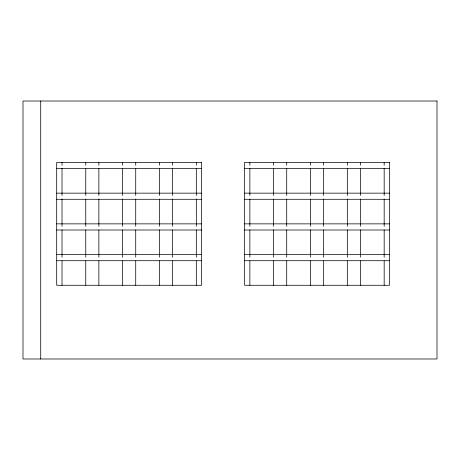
<?xml version="1.0" encoding="UTF-8"?>
<svg xmlns="http://www.w3.org/2000/svg" width="460" height="460" viewBox="0 0 460 460"><rect width="100%" height="100%" fill="white"/><g stroke="black" fill="none" stroke-linecap="round" stroke-linejoin="round"><path stroke-width="0.69" d="M56.689 168.578L201.647 168.578M244.536 168.578L389.499 168.578M56.689 193.148L201.647 193.148M244.536 193.148L389.499 193.148M56.689 199.289L201.647 199.289M244.536 199.289L389.499 199.289M56.689 223.859L201.647 223.859M244.536 223.859L389.499 223.859M56.689 230L201.647 230M244.536 230L389.499 230M56.689 254.57L201.647 254.57M244.536 254.57L389.499 254.57M56.689 260.711L201.647 260.711M244.536 260.711L389.499 260.711M384.175 162.432L384.175 165.307M384.175 168.182L384.175 195.483M384.175 199.071L384.175 226.372M384.175 229.965L384.175 257.261M384.175 260.854L384.175 285.28M360.427 162.432L360.427 165.307M360.427 168.182L360.427 195.483M360.427 199.071L360.427 226.372M360.427 229.965L360.427 257.261M360.427 260.854L360.427 285.28M347.323 162.432L347.323 165.307M347.323 168.182L347.323 195.483M347.323 199.071L347.323 226.372M347.323 229.965L347.323 257.261M347.323 260.854L347.323 285.28M323.57 162.432L323.57 165.307M323.57 168.182L323.57 195.483M323.57 199.071L323.57 226.372M323.57 229.965L323.57 257.261M323.57 260.854L323.57 285.28M310.466 162.432L310.466 165.307M310.466 168.182L310.466 195.483M310.466 199.071L310.466 226.372M310.466 229.965L310.466 257.261M310.466 260.854L310.466 285.28M286.718 162.432L286.718 165.307M286.718 168.182L286.718 195.483M286.718 199.071L286.718 226.372M286.718 229.965L286.718 257.261M286.718 260.854L286.718 285.28M273.614 162.432L273.614 165.307M273.614 168.182L273.614 195.483M273.614 199.071L273.614 226.372M273.614 229.965L273.614 257.261M273.614 260.854L273.614 285.28M249.861 162.432L249.861 165.307M249.861 168.182L249.861 195.483M249.861 199.071L249.861 226.372M249.861 229.965L249.861 257.261M249.861 260.854L249.861 285.28M196.322 162.432L196.322 165.307M196.322 168.182L196.322 195.483M196.322 199.071L196.322 226.372M196.322 229.965L196.322 257.261M196.322 260.854L196.322 285.28M172.575 162.432L172.575 165.307M172.575 168.182L172.575 195.483M172.575 199.071L172.575 226.372M172.575 229.965L172.575 257.261M172.575 260.854L172.575 285.28M159.47 162.432L159.47 165.307M159.47 168.182L159.47 195.483M159.47 199.071L159.47 226.372M159.47 229.965L159.47 257.261M159.47 260.854L159.47 285.28M135.723 162.432L135.723 165.307M135.723 168.182L135.723 195.483M135.723 199.071L135.723 226.372M135.723 229.965L135.723 257.261M135.723 260.854L135.723 285.28M122.619 162.432L122.619 165.307M122.619 168.182L122.619 195.483M122.619 199.071L122.619 226.372M122.619 229.965L122.619 257.261M122.619 260.854L122.619 285.28M98.865 162.432L98.865 165.307M98.865 168.182L98.865 195.483M98.865 199.071L98.865 226.372M98.865 229.965L98.865 257.261M98.865 260.854L98.865 285.28M85.761 162.432L85.761 165.307M85.761 168.182L85.761 195.483M85.761 199.071L85.761 226.372M85.761 229.965L85.761 257.261M85.761 260.854L85.761 285.28M62.014 162.432L62.014 165.307M62.014 168.182L62.014 195.483M62.014 199.071L62.014 226.372M62.014 229.965L62.014 257.261M62.014 260.854L62.014 285.28M40.716 101.01L40.716 358.99M437 101.01L23 101.01L23 358.99L437 358.99L437 101.01M201.647 162.432L56.689 162.432L56.689 285.28L201.647 285.28L201.647 162.432M389.499 162.432L244.536 162.432L244.536 285.28L389.499 285.28L389.499 162.432"/></g></svg>
